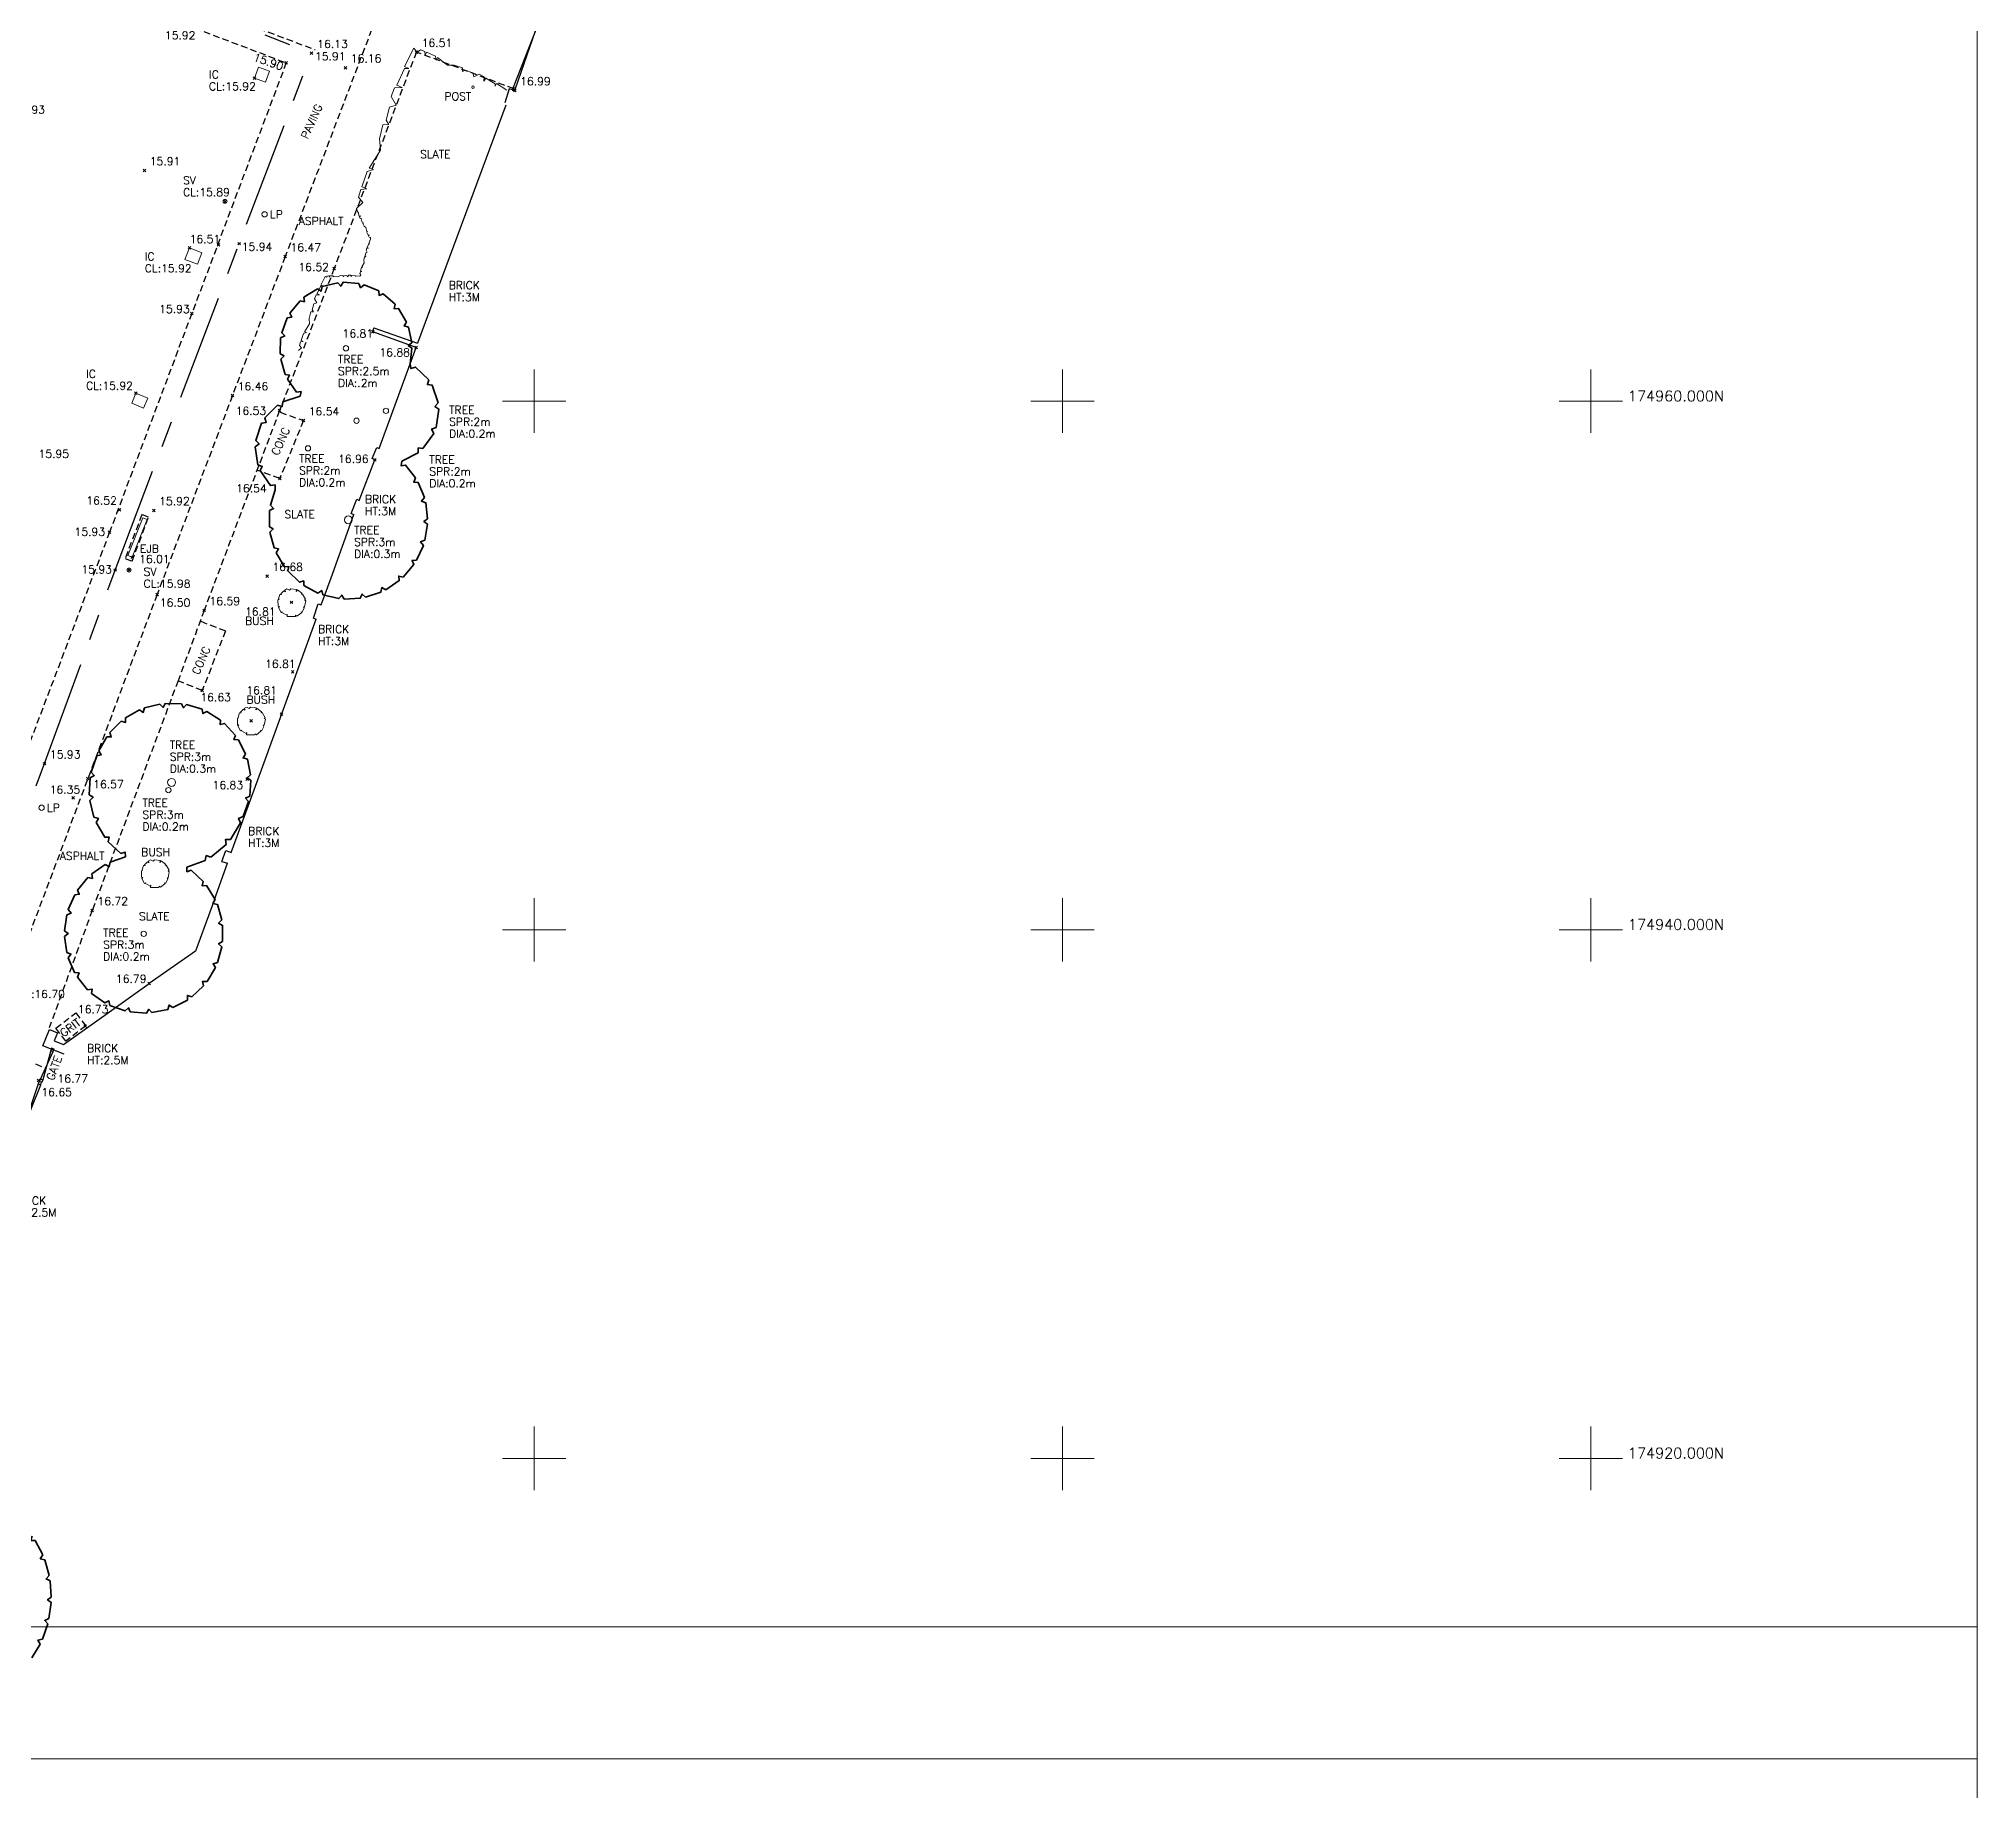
# Model space of a CAD drawing. Extents: x 521064 to 521635, y 174590 to 175241.
# Drawn here: x 521561.3 to 521634.6, y 174907.4 to 174973.7 of the extents above; entities that cross this region are included whole.
import ezdxf
from ezdxf.enums import TextEntityAlignment as Align

# ---------------------------------------------------------------- set-up
doc = ezdxf.new("R2010")
doc.units = 0
doc.header["$PDMODE"] = 3
doc.header["$PDSIZE"] = 0.05
doc.linetypes.add('Centre', pattern=[7, 4, -1, 1, -1])
doc.linetypes.add('HIDDEN', pattern=[0.375, 0.25, -0.125])
doc.layers.get('0').update_dxf_attribs({"linetype": 'CONTINUOUS', "lineweight": 18})
for name, color, linetype, lineweight in [('I031G_SURVEY-GRID', 7, 'CONTINUOUS', 18), ('I031T_SURVEY-GRID-TXT', 7, 'CONTINUOUS', 13), ('I901G_TITLE-SHEET', 7, 'CONTINUOUS', 18), ('I910T_TXT-GEN-S', 7, 'CONTINUOUS', 13), ('I923G_SURVEY-POINT', 7, 'CONTINUOUS', 18), ('I923T_SURVEY-LEVEL', 7, 'CONTINUOUS', 13), ('I941G_TREE', 72, 'CONTINUOUS', 18), ('I941G_TREE-VEG', 6, 'CONTINUOUS', 35), ('I941T_TREE-TXT', 82, 'CONTINUOUS', 13), ('I960G_COVER', 1, 'CONTINUOUS', 18), ('I960T_COVER-TXT', 1, 'CONTINUOUS', 13), ('I976G_ST-FURN', 220, 'CONTINUOUS', 18), ('I976T_ST-FURN-TXT', 220, 'CONTINUOUS', 13), ('I995G_VEGETATION', 102, 'CONTINUOUS', 18)]:
    doc.layers.add(name, color=color, linetype=linetype, lineweight=lineweight)
for name, color, linetype in [('I280G_BLDG-FRAME', 7, 'HIDDEN'), ('I940G_SURFACE', 200, 'HIDDEN'), ('I971G_FENCE', 5, 'Centre'), ('I972G_WALL', 10, 'CONTINUOUS'), ('I973G_GATE', 20, 'CONTINUOUS')]:
    doc.layers.add(name, color=color, linetype=linetype)
doc.styles.add('MONOTXT', font='simplex.shx')

# ---------------------------------------------------------------- blocks, each defined once
blk = doc.blocks.new('BUSH-C')
at = {"color": 0, "linetype": 'ByBlock'}
blk.add_polyline3d([(-0.225, 0.4, 0), (-0.26, 0.461, 0), (-0.177, 0.509, 0), (-0.074, 0.464, 0), (-0.023, 0.509, 0), (0.191, 0.483, 0), (0.175, 0.413, 0), (0.223, 0.467, 0), (0.39, 0.343, 0), (0.374, 0.304, 0), (0.415, 0.314, 0), (0.527, 0.115, 0), (0.489, 0.09, 0), (0.537, 0.055, 0), (0.489, -0.166, 0), (0.457, -0.166, 0), (0.482, -0.214, 0), (0.405, -0.368, 0), (0.357, -0.364, 0), (0.37, -0.393, 0), (0.201, -0.529, 0), (0.149, -0.491, 0), (0.144, -0.539, 0), (-0.171, -0.534, 0), (-0.164, -0.445, 0), (-0.184, -0.487, 0), (-0.368, -0.386, 0), (-0.358, -0.355, 0), (-0.398, -0.383, 0), (-0.499, -0.191, 0), (-0.461, -0.16, 0), (-0.513, -0.149, 0), (-0.52, 0.1, 0), (-0.475, 0.108, 0), (-0.495, 0.136, 0), (-0.441, 0.297, 0), (-0.38, 0.296, 0), (-0.407, 0.324, 0), (-0.294, 0.44, 0), (-0.226, 0.401, 0)], close=True, dxfattribs=at)
blk = doc.blocks.new('HEL Vegitation')
at = {"color": 0, "linetype": 'ByBlock'}
blk.add_polyline3d([(0, 0, 0), (0.0922, -0.0113, 0), (0.0935, 0.0101, 0), (0.0995, -0.0077, 0), (0.1821, -0.0154, 0), (0.1845, 0.0113, 0), (0.197, -0.0202, 0), (0.2387, -0.0214, 0), (0.2678, 0.0125, 0), (0.2868, -0.0125, 0), (0.3463, -0.0065, 0), (0.3601, 0.0113, 0), (0.3714, -0.0138, 0), (0.4361, -0.0065, 0), (0.4826, 0.015, 0), (0.5749, -0.0053, 0), (0.5749, 0.015, 0), (0.5927, -0.0089, 0), (0.6647, -0.0077, 0), (0.6659, 0.0166, 0), (0.6788, -0.0077, 0), (0.714, -0.0053, 0), (0.7306, 0.0202, 0), (0.7646, 0.0036, 0)], dxfattribs=at)

msp = doc.modelspace()

# ---------------------------------------------------------------- linework, layer by layer
at = {"layer": 'I031G_SURVEY-GRID'}
for p, q in [((521580, 174961.2), (521580, 174958.8)), ((521600, 174961.2), (521600, 174958.8)), ((521620, 174961.2), (521620, 174958.8)), ((521578.8, 174960), (521581.2, 174960)), ((521598.8, 174960), (521601.2, 174960)), ((521618.8, 174960), (521621.2, 174960)), ((521580, 174941.2), (521580, 174938.8)), ((521600, 174941.2), (521600, 174938.8)), ((521620, 174941.2), (521620, 174938.8)), ((521578.8, 174940), (521581.2, 174940)), ((521598.8, 174940), (521601.2, 174940)), ((521618.8, 174940), (521621.2, 174940)), ((521580, 174921.2), (521580, 174918.8)), ((521600, 174921.2), (521600, 174918.8)), ((521620, 174921.2), (521620, 174918.8)), ((521578.8, 174920), (521581.2, 174920)), ((521598.8, 174920), (521601.2, 174920)), ((521618.8, 174920), (521621.2, 174920))]:
    msp.add_line(p, q, dxfattribs=at)
at = {"layer": 'I280G_BLDG-FRAME'}
msp.add_polyline3d([(521561.899, 174936.274, 16.761), (521562.658, 174936.858, 16.756), (521563.035, 174936.368, 16.728), (521562.276, 174935.785, 16.733)], close=True, dxfattribs=at)
at = {"layer": 'I901G_TITLE-SHEET'}
for points in [[(521634.62, 174908.628), (521426.02, 174908.628), (521426.02, 175072.828), (521634.62, 175072.828)], [(521634.62, 174749.428), (521426.02, 174749.428), (521426.02, 174913.628), (521634.62, 174913.628)]]:
    msp.add_lwpolyline(points, close=True, dxfattribs=at)
at = {"layer": 'I923G_SURVEY-POINT'}
for p in [(521571.577, 174973.17, 15.914), (521575.545, 174973.211, 16.511), (521569.417, 174972.225, 15.92), (521570.619, 174972.807, 15.9), (521572.864, 174972.622, 16.161), (521579.272, 174971.76, 16.993), (521565.253, 174968.733, 15.906), (521568.306, 174967.565, 15.889), (521566.959, 174965.803, 15.916), (521568.055, 174965.916, 16.514), (521568.836, 174965.964, 15.943), (521570.581, 174965.473, 16.471), (521572.436, 174965.026, 16.525), (521567.045, 174963.322, 15.926), (521573.892, 174962.624, 16.809), (521575.536, 174962.036, 16.883), (521564.933, 174960.309, 15.917), (521568.582, 174960.215, 16.463), (521570.37, 174959.651, 16.527), (521571.271, 174959.268, 16.544), (521573.971, 174957.787, 16.961), (521570.377, 174957.081, 16.545), (521564.315, 174955.892, 16.515), (521565.61, 174955.869, 15.922), (521563.933, 174955.049, 15.927), (521564.793, 174954.095, 16.012), (521564.142, 174953.615, 15.929), (521564.67, 174953.613, 15.976), (521569.895, 174953.382, 16.681), (521565.73, 174952.683, 16.503), (521570.822, 174952.392, 16.81), (521567.515, 174952.089, 16.588), (521570.863, 174949.759, 16.814), (521567.44, 174949.051, 16.625), (521570.44, 174948.155, 17.626), (521569.293, 174947.911, 16.81), (521561.474, 174946.287, 15.932), (521563.113, 174945.731, 16.566), (521569.142, 174945.695, 16.831), (521562.553, 174944.999, 16.349), (521563.275, 174940.734, 16.717), (521565.436, 174937.969, 16.787), (521563.01, 174936.349, 16.728), (521561.246, 174934.301, 16.772)]:
    msp.add_point(p, dxfattribs=at)
at = {"layer": 'I940G_SURFACE'}
for p, q in [((521567.149, 174974.122, 15.919), (521570.619, 174972.807, 15.9)), ((521570.619, 174972.807, 15.9), (521567.045, 174963.322, 15.926)), ((521567.045, 174963.322, 15.926), (521563.933, 174955.049, 15.927)), ((521563.933, 174955.049, 15.927), (521560.226, 174945.276, 15.915))]:
    msp.add_line(p, q, dxfattribs=at)
for points in [[(521526.49, 174950.983, 15.903), (521529.307, 174958.464, 15.907), (521533.141, 174968.66, 15.906), (521536.424, 174977.344, 15.907), (521539.469, 174985.469, 15.886), (521545.908, 174983.021, 15.922), (521565.013, 174975.82, 15.917), (521571.716, 174973.305, 15.91)], [(521573.982, 174974.407, 16.512), (521570.581, 174965.473, 16.471), (521568.582, 174960.215, 16.463), (521565.73, 174952.683, 16.503), (521559.755, 174936.8, 16.725)], [(521579.243, 174971.823, 16.966), (521575.545, 174973.211, 16.511), (521572.436, 174965.026, 16.525), (521570.37, 174959.651, 16.527), (521567.515, 174952.089, 16.588), (521566.526, 174949.426, 16.621), (521563.275, 174940.734, 16.717), (521561.647, 174936.292, 16.796)], [(521570.387, 174959.59, 16.529), (521571.271, 174959.268, 16.544), (521570.377, 174957.081, 16.545), (521569.543, 174957.385, 16.538)], [(521567.384, 174951.673, 16.588), (521568.318, 174951.311, 16.608), (521567.44, 174949.051, 16.625), (521566.526, 174949.426, 16.621)], [(521561.13, 174934.924, 16.766), (521561.51, 174934.773, 16.772)]]:
    msp.add_polyline3d(points, dxfattribs=at)
msp.add_polyline3d([(521564.519, 174954.045, 16.015), (521564.784, 174953.95, 16.01), (521565.412, 174955.62, 16.019), (521565.16, 174955.712, 16.015)], close=True, dxfattribs=at)
at = {"layer": 'I941G_TREE'}
for centre, radius in [((521572.878, 174962.004), 0.1), ((521573.28, 174959.263), 0.1), ((521574.394, 174959.638), 0.1), ((521571.443, 174958.219), 0.1), ((521572.97, 174955.513), 0.15), ((521566.161, 174945.286), 0.1), ((521566.282, 174945.576), 0.15), ((521565.227, 174939.848), 0.1)]:
    msp.add_circle(centre, radius, dxfattribs=at)
at = {"layer": 'I941G_TREE-VEG'}
for points in [[(521571.799, 174964.259), (521571.291, 174963.935), (521571.308, 174963.765), (521571.141, 174963.801)], [(521572.568, 174964.484), (521571.984, 174964.338), (521571.946, 174964.172), (521571.799, 174964.259)], [(521573.369, 174964.455), (521572.769, 174964.501), (521572.68, 174964.355), (521572.568, 174964.484)], [(521574.12, 174964.173), (521573.565, 174964.407), (521573.435, 174964.297), (521573.369, 174964.455)], [(521574.743, 174963.669), (521574.29, 174964.067), (521574.132, 174964.003), (521574.12, 174964.173)], [(521571.141, 174963.801), (521570.761, 174963.334), (521570.831, 174963.178), (521570.661, 174963.159)], [(521575.174, 174962.993), (521574.871, 174963.514), (521574.7, 174963.504), (521574.743, 174963.669)], [(521570.661, 174963.159), (521570.449, 174962.595), (521570.565, 174962.47), (521570.409, 174962.398)], [(521575.369, 174962.216), (521575.246, 174962.805), (521575.081, 174962.85), (521575.174, 174962.993)], [(521570.409, 174962.398), (521570.387, 174961.796), (521570.536, 174961.713), (521570.411, 174961.597)], [(521575.308, 174961.416), (521575.378, 174962.015), (521575.236, 174962.109), (521575.369, 174962.216)], [(521570.411, 174961.597), (521570.58, 174961.019), (521570.748, 174960.987), (521570.667, 174960.837)], [(521576.018, 174960.805), (521575.511, 174961.296), (521575.34, 174961.239), (521575.308, 174961.416)], [(521570.667, 174960.837), (521571.01, 174960.342), (521571.179, 174960.365), (521571.15, 174960.197)], [(521576.371, 174959.938), (521576.144, 174960.606), (521575.965, 174960.632), (521576.018, 174960.805)], [(521570.295, 174959.857), (521569.805, 174959.367), (521569.86, 174959.196), (521569.683, 174959.169)], [(521571.15, 174960.197), (521570.492, 174959.979), (521570.465, 174959.801), (521570.295, 174959.857)], [(521576.291, 174959.005), (521576.392, 174959.703), (521576.246, 174959.808), (521576.371, 174959.938)], [(521569.683, 174959.169), (521569.464, 174958.512), (521569.59, 174958.384), (521569.444, 174958.281)], [(521575.795, 174958.211), (521576.203, 174958.786), (521576.12, 174958.946), (521576.291, 174959.005)], [(521569.444, 174958.281), (521569.542, 174957.595), (521569.712, 174957.537), (521569.627, 174957.379)], [(521575.514, 174957.103), (521575.138, 174957.586), (521574.968, 174957.559), (521574.991, 174957.729)], [(521574.991, 174957.729), (521575.617, 174958.055), (521575.616, 174958.236), (521575.795, 174958.211)], [(521569.627, 174957.379), (521570.023, 174956.81), (521570.2, 174956.834), (521570.195, 174956.655)], [(521575.848, 174956.359), (521575.616, 174956.926), (521575.445, 174956.945), (521575.514, 174957.103)], [(521570.195, 174956.655), (521570.021, 174956.068), (521570.143, 174955.946), (521569.99, 174955.866)], [(521575.969, 174955.552), (521575.899, 174956.161), (521575.739, 174956.225), (521575.848, 174956.359)], [(521569.99, 174955.866), (521569.981, 174955.253), (521570.13, 174955.168), (521570.005, 174955.05)], [(521575.869, 174954.743), (521575.965, 174955.348), (521575.829, 174955.453), (521575.969, 174955.552)], [(521570.005, 174955.05), (521570.161, 174954.458), (521570.328, 174954.416), (521570.24, 174954.269)], [(521575.555, 174953.99), (521575.81, 174954.547), (521575.707, 174954.685), (521575.869, 174954.743)], [(521570.24, 174954.269), (521570.549, 174953.74), (521570.721, 174953.745), (521570.676, 174953.58)], [(521575.049, 174953.35), (521575.445, 174953.818), (521575.383, 174953.978), (521575.555, 174953.99)], [(521570.676, 174953.58), (521571.116, 174953.154), (521571.28, 174953.205), (521571.281, 174953.033)], [(521574.39, 174952.87), (521574.897, 174953.214), (521574.88, 174953.385), (521575.049, 174953.35)], [(521571.281, 174953.033), (521571.82, 174952.742), (521571.964, 174952.835), (521572.011, 174952.67)], [(521572.011, 174952.67), (521572.609, 174952.535), (521572.723, 174952.664), (521572.813, 174952.517)], [(521572.813, 174952.517), (521573.424, 174952.548), (521573.499, 174952.702), (521573.625, 174952.586)], [(521573.625, 174952.586), (521574.206, 174952.78), (521574.237, 174952.949), (521574.39, 174952.87)], [(521565.065, 174948.318), (521564.537, 174948.017), (521564.541, 174947.845), (521564.376, 174947.893)], [(521565.842, 174948.544), (521565.253, 174948.394), (521565.211, 174948.228), (521565.065, 174948.318)], [(521566.651, 174948.553), (521566.043, 174948.567), (521565.958, 174948.418), (521565.842, 174948.544)], [(521567.433, 174948.346), (521566.851, 174948.522), (521566.729, 174948.401), (521566.651, 174948.553)], [(521568.131, 174947.938), (521567.618, 174948.262), (521567.468, 174948.179), (521567.433, 174948.346)], [(521563.826, 174947.3), (521563.529, 174946.77), (521563.621, 174946.625), (521563.455, 174946.581)], [(521564.376, 174947.893), (521563.948, 174947.462), (521563.998, 174947.297), (521563.826, 174947.3)], [(521568.695, 174947.358), (521568.287, 174947.808), (521568.12, 174947.767), (521568.131, 174947.938)], [(521569.084, 174946.648), (521568.81, 174947.191), (521568.639, 174947.196), (521568.695, 174947.358)], [(521563.455, 174946.581), (521563.24, 174945.969), (521563.355, 174945.837), (521563.199, 174945.757)], [(521569.268, 174945.86), (521569.15, 174946.456), (521568.986, 174946.507), (521569.084, 174946.648)], [(521569.236, 174945.052), (521569.281, 174945.658), (521569.136, 174945.751), (521569.268, 174945.86)], [(521563.199, 174945.757), (521563.167, 174945.11), (521563.314, 174945.015), (521563.187, 174944.894)], [(521563.187, 174944.894), (521563.341, 174944.265), (521563.509, 174944.216), (521563.422, 174944.064)], [(521568.988, 174944.282), (521569.193, 174944.854), (521569.079, 174944.982), (521569.236, 174945.052)], [(521563.422, 174944.064), (521563.748, 174943.504), (521563.924, 174943.505), (521563.883, 174943.335)], [(521568.506, 174943.415), (521568.895, 174944.051), (521568.814, 174944.218), (521568.988, 174944.282)], [(521563.883, 174943.335), (521564.355, 174942.891), (521564.523, 174942.942), (521564.533, 174942.767)], [(521567.769, 174942.753), (521568.343, 174943.227), (521568.321, 174943.412), (521568.506, 174943.415)], [(521563.769, 174942.471), (521563.265, 174942.118), (521563.284, 174941.947), (521563.115, 174941.979)], [(521564.533, 174942.767), (521563.952, 174942.564), (521563.924, 174942.394), (521563.769, 174942.471)], [(521566.856, 174942.368), (521567.553, 174942.629), (521567.592, 174942.81), (521567.769, 174942.753)], [(521567.476, 174941.834), (521567.024, 174942.251), (521566.861, 174942.196), (521566.856, 174942.368)], [(521563.115, 174941.979), (521562.725, 174941.503), (521562.789, 174941.344), (521562.617, 174941.328)], [(521567.929, 174941.152), (521567.607, 174941.675), (521567.435, 174941.667), (521567.476, 174941.834)], [(521562.617, 174941.328), (521562.37, 174940.765), (521562.475, 174940.629), (521562.314, 174940.568)], [(521568.181, 174940.372), (521568.012, 174940.964), (521567.844, 174941.002), (521567.929, 174941.152)], [(521562.314, 174940.568), (521562.229, 174939.959), (521562.367, 174939.856), (521562.228, 174939.753)], [(521568.212, 174939.554), (521568.21, 174940.169), (521568.058, 174940.251), (521568.181, 174940.372)], [(521562.228, 174939.753), (521562.311, 174939.144), (521562.471, 174939.082), (521562.366, 174938.946)], [(521568.022, 174938.758), (521568.185, 174939.351), (521568.062, 174939.471), (521568.212, 174939.554)], [(521562.366, 174938.946), (521562.61, 174938.382), (521562.781, 174938.366), (521562.716, 174938.206)], [(521567.623, 174938.043), (521567.941, 174938.569), (521567.854, 174938.718), (521568.022, 174938.758)], [(521562.716, 174938.206), (521563.104, 174937.729), (521563.273, 174937.76), (521563.254, 174937.589)], [(521567.045, 174937.462), (521567.494, 174937.883), (521567.451, 174938.05), (521567.623, 174938.043)], [(521563.254, 174937.589), (521563.756, 174937.234), (521563.911, 174937.309), (521563.938, 174937.139)], [(521563.938, 174937.139), (521564.518, 174936.933), (521564.646, 174937.048), (521564.719, 174936.892)], [(521565.537, 174936.865), (521566.139, 174936.99), (521566.189, 174937.155), (521566.332, 174937.06)], [(521566.332, 174937.06), (521566.878, 174937.344), (521566.882, 174937.516), (521567.045, 174937.462)], [(521564.719, 174936.892), (521565.332, 174936.85), (521565.425, 174936.995), (521565.537, 174936.865)], [(521561.402, 174916.346), (521561.116, 174916.89), (521560.944, 174916.898), (521561.003, 174917.06)], [(521561.646, 174915.565), (521561.478, 174916.156), (521561.311, 174916.199), (521561.402, 174916.346)], [(521561.727, 174914.751), (521561.682, 174915.363), (521561.528, 174915.44), (521561.646, 174915.565)], [(521561.64, 174913.937), (521561.721, 174914.546), (521561.585, 174914.653), (521561.727, 174914.751)], [(521561.39, 174913.158), (521561.593, 174913.738), (521561.482, 174913.87), (521561.64, 174913.937)], [(521560.986, 174912.447), (521561.303, 174912.973), (521561.221, 174913.125), (521561.39, 174913.158)]]:
    msp.add_lwpolyline(points, dxfattribs=at)
at = {"layer": 'I960G_COVER'}
for points in [[(521569.417, 174972.225, 15.92), (521569.831, 174972.075, 15.917), (521569.983, 174972.492, 15.92), (521569.569, 174972.643, 15.922)], [(521566.959, 174965.803, 15.916), (521566.788, 174965.364, 15.907), (521567.258, 174965.182, 15.904), (521567.428, 174965.621, 15.912)], [(521564.933, 174960.309, 15.917), (521565.381, 174960.123, 15.911), (521565.221, 174959.737, 15.913), (521564.773, 174959.922, 15.919)]]:
    msp.add_polyline3d(points, close=True, dxfattribs=at)
for centre in [(521568.306, 174967.565, 15.889), (521564.67, 174953.613, 15.976)]:
    msp.add_circle(centre, 0.075, dxfattribs=at)
at = {"layer": 'I971G_FENCE'}
for points in [[(521556.976, 174978.696, 15.924), (521565.158, 174975.695, 15.923), (521571.577, 174973.17, 15.914)], [(521558.682, 174938.895, 15.956), (521561.474, 174946.287, 15.932), (521561.474, 174946.287, 15.932), (521564.142, 174953.615, 15.929), (521571.576, 174973.171, 15.952)]]:
    msp.add_polyline3d(points, dxfattribs=at)
at = {"layer": 'I972G_WALL'}
for p, q in [((521573.075, 174955.753, 16.96), (521573.296, 174956.294, 16.96)), ((521573.296, 174956.294, 16.96), (521573.382, 174956.251, 16.96)), ((521572.315, 174953.315, 16.96), (521573.181, 174955.715, 16.96)), ((521573.075, 174955.753, 16.96), (521573.181, 174955.715, 16.96)), ((521571.945, 174952.295, 16.9), (521572.315, 174953.315, 16.96)), ((521569.683, 174946.05, 16.83), (521571.748, 174951.751, 16.9)), ((521571.647, 174951.787, 16.9), (521571.833, 174952.336, 16.9)), ((521571.647, 174951.787, 16.9), (521571.748, 174951.751, 16.9)), ((521571.833, 174952.336, 16.9), (521571.945, 174952.295, 16.9)), ((521562.191, 174935.655, 16.73), (521563.929, 174936.896, 16.73)), ((521561.412, 174935.606, 16.77), (521561.659, 174936.226, 16.77)), ((521562.212, 174935.292, 16.77), (521561.412, 174935.606, 16.77)), ((521561.659, 174936.226, 16.77), (521561.966, 174936.101, 16.77)), ((521561.966, 174936.101, 16.77), (521561.842, 174935.798, 16.77)), ((521561.842, 174935.798, 16.77), (521562.191, 174935.655, 16.73))]:
    msp.add_line(p, q, dxfattribs=at)
for points in [[(521579.272, 174971.76, 16.993), (521579.059, 174971.824, 16.96), (521578.887, 174971.292, 16.901)], [(521578.937, 174971.21, 16.94), (521575.591, 174962.201, 17.472)], [(521574.134, 174958.218, 16.957), (521575.536, 174962.036, 16.883), (521573.892, 174962.624, 16.809), (521573.933, 174962.774, 16.748)], [(521573.933, 174962.774, 16.748), (521575.591, 174962.201, 17.472)], [(521573.382, 174956.251, 16.96), (521573.971, 174957.787, 16.961), (521573.876, 174957.831, 16.965), (521574.053, 174958.247, 16.943)], [(521574.053, 174958.247, 16.943), (521574.134, 174958.218, 16.957)], [(521568.183, 174942.59, 16.726), (521568.333, 174942.998, 16.799), (521568.538, 174942.921, 16.832), (521569.683, 174946.05, 16.83)], [(521567.909, 174941.153, 16.801), (521568.393, 174942.516, 16.596)], [(521568.183, 174942.59, 16.726), (521568.393, 174942.516, 16.596)], [(521567.909, 174941.153, 16.801), (521567.182, 174939.189, 16.909), (521565.436, 174937.969, 16.787)], [(521563.929, 174936.896, 16.73), (521565.436, 174937.969, 16.787)]]:
    msp.add_polyline3d(points, dxfattribs=at)
at = {"layer": 'I973G_GATE'}
for points, elevation in [([(521579.301, 174971.834), (521579.208, 174971.869), (521579.173, 174971.775), (521579.267, 174971.741), (521579.301, 174971.834), (521580.928, 174976.538), (521580.963, 174976.632), (521581.057, 174976.598), (521581.022, 174976.504), (521580.928, 174976.538), (521581.022, 174976.504), (521579.208, 174971.869)], 16.946), ([(521561.706, 174935.428), (521561.8, 174935.394), (521561.834, 174935.488), (521561.74, 174935.522), (521561.706, 174935.428), (521561.407, 174934.32), (521561.373, 174934.226), (521561.279, 174934.26), (521561.314, 174934.354), (521561.407, 174934.32), (521561.314, 174934.354), (521561.8, 174935.394)], 16.772), ([(521561.232, 174934.171), (521561.326, 174934.137), (521561.36, 174934.23), (521561.267, 174934.265), (521561.232, 174934.171), (521560.068, 174930.718), (521560.033, 174930.624), (521559.94, 174930.658), (521559.974, 174930.752), (521560.068, 174930.718), (521559.974, 174930.752), (521561.326, 174934.137)], 16.708)]:
    msp.add_lwpolyline(points, dxfattribs=dict(at, elevation=elevation))
at = {"layer": 'I976G_ST-FURN'}
msp.add_polyline3d([(521564.793, 174954.095, 16.012), (521565.353, 174955.522, 16.015), (521565.187, 174955.587, 16.017), (521564.627, 174954.16, 16.014)], close=True, dxfattribs=at)
for centre, radius in [((521577.688, 174971.885, 16.833), 0.05), ((521569.801, 174967.074, 15.956), 0.1), ((521561.362, 174944.62, 15.911), 0.1)]:
    msp.add_circle(centre, radius, dxfattribs=at)

# ---------------------------------------------------------------- block references
at = {"layer": 'I995G_VEGETATION', "linetype": 'Continuous'}
for p, xscale, yscale, zscale, rotation in [((521575.448, 174973.362, 16.528), 8.42364875638003, 8.42364875638003, 8.42364875638003, 250.1102434646822), ((521578.975, 174971.773, 16.891), 5.059780758533232, 5.059780758533232, 5.059780758533232, 155.4659799722505), ((521573.285, 174967.295, 16.524), 1.662021673028749, 1.662021673028749, 1.662021673028749, 294.1661246837254), ((521573.811, 174966.138, 16.587), 1.914321779415859, 1.914321779415859, 1.914321779415859, 253.3821442713991), ((521572.088, 174964.721, 16.524), 3.892505841230137, 3.892505841230137, 3.892505841230137, 250.100691458329), ((521573.399, 174964.734, 16.533), 1.714162631406733, 1.714162631406733, 1.714162631406733, 180.2779536006923)]:
    msp.add_blockref('HEL Vegitation', p, dxfattribs=dict(at, xscale=xscale, yscale=yscale, zscale=zscale, rotation=rotation))
for p in [(521570.822, 174952.392, 16.81), (521569.293, 174947.911, 16.81), (521565.658, 174942.137, 16.937)]:
    msp.add_blockref('BUSH-C', p, dxfattribs=at)

# ---------------------------------------------------------------- texts
at = {"layer": 'I031T_SURVEY-GRID-TXT', "style": 'MONOTXT'}
for s, p in [('174960.000N', (521621.4, 174960)), ('174940.000N', (521621.4, 174940)), ('174920.000N', (521621.4, 174920))]:
    msp.add_text(s, height=0.4, dxfattribs=at).set_placement(p)
at = {"layer": 'I910T_TXT-GEN-S', "style": 'MONOTXT'}
for s, rotation, p in [('PAVING', 65.83337, (521571.435, 174969.896)), ('CONC', 65.83337, (521570.317, 174957.92)), ('CONC', 65.83337, (521567.311, 174949.626)), ('GRIT', 35.78, (521562.191, 174935.929))]:
    msp.add_text(s, height=0.3, rotation=rotation, dxfattribs=at).set_placement(p)
for s, p in [('SLATE', (521575.683, 174969.198)), ('ASPHALT', (521571.092, 174966.672)), ('BRICK', (521576.767, 174964.242)), ('HT:3M', (521576.767, 174963.792)), ('BRICK', (521573.598, 174956.144)), ('SLATE', (521570.55, 174955.574)), ('HT:3M', (521573.598, 174955.694)), ('BUSH', (521569.06, 174951.541)), ('BRICK', (521571.822, 174951.226)), ('HT:3M', (521571.822, 174950.776)), ('BUSH', (521569.11, 174948.559)), ('BRICK', (521569.18, 174943.587)), ('ASPHALT', (521562.048, 174942.647)), ('BUSH', (521565.131, 174942.789)), ('HT:3M', (521569.18, 174943.137)), ('SLATE', (521565.045, 174940.361)), ('BRICK', (521563.082, 174935.37)), ('HT:2.5M', (521563.082, 174934.92)), ('BRICK', (521560.352, 174929.603)), ('HT:2.5M', (521560.352, 174929.153))]:
    msp.add_text(s, height=0.3, dxfattribs=at).set_placement(p)
msp.add_text('GATE', height=0.3, rotation=69.931, dxfattribs=at).set_placement((521561.837, 174934.768), align=Align.MIDDLE)
at = {"layer": 'I923T_SURVEY-LEVEL', "style": 'MONOTXT'}
for s, p in [('15.92', (521566.026, 174973.697, 15.919)), ('16.51', (521575.745, 174973.411, 16.511)), ('15.91', (521571.706, 174972.902, 15.914)), ('16.13', (521571.794, 174973.368, 16.125)), ('16.16', (521573.064, 174972.822, 16.161)), ('16.99', (521579.472, 174971.96, 16.993)), ('CL:15.92', (521567.695, 174971.765, 15.92)), ('15.93', (521560.33, 174970.884, 15.928)), ('15.91', (521565.453, 174968.933, 15.906)), ('CL:15.89', (521566.712, 174967.761, 15.889)), ('16.51', (521566.963, 174965.987, 16.514)), ('15.94', (521568.936, 174965.698, 15.943)), ('16.47', (521570.781, 174965.673, 16.471)), ('CL:15.92', (521565.264, 174964.88, 15.916)), ('16.52', (521571.081, 174964.929, 16.525)), ('15.93', (521565.81, 174963.34, 15.926)), ('16.81', (521572.752, 174962.415, 16.809)), ('16.88', (521574.147, 174961.698, 16.883)), ('CL:15.92', (521563.043, 174960.437, 15.917)), ('16.46', (521568.782, 174960.415, 16.463)), ('16.53', (521568.705, 174959.488, 16.527)), ('16.54', (521571.471, 174959.468, 16.544)), ('15.95', (521561.244, 174957.861, 15.949)), ('16.96', (521572.582, 174957.67, 16.961)), ('16.54', (521568.724, 174956.555, 16.545)), ('16.52', (521563.052, 174956.092, 16.515)), ('15.92', (521565.81, 174956.069, 15.922)), ('15.93', (521562.607, 174954.911, 15.927)), ('16.01', (521565.052, 174953.879, 16.012)), ('16.68', (521570.095, 174953.582, 16.681)), ('15.93', (521562.867, 174953.487, 15.929)), ('CL:15.98', (521565.222, 174952.947, 15.976)), ('16.50', (521565.834, 174952.232, 16.503)), ('16.59', (521567.715, 174952.289, 16.588)), ('16.81', (521569.06, 174951.891, 16.81)), ('16.81', (521569.82, 174949.913, 16.814)), ('16.63', (521567.37, 174948.652, 16.625)), ('16.81', (521569.11, 174948.909, 16.81)), ('15.93', (521561.674, 174946.487, 15.932)), ('16.35', (521561.665, 174945.152, 16.349)), ('16.57', (521563.313, 174945.358, 16.566)), ('16.83', (521567.831, 174945.326, 16.831)), ('16.72', (521563.475, 174940.934, 16.717)), ('16.79', (521564.172, 174937.996, 16.787)), ('CL:16.70', (521560.472, 174937.42, 16.7)), ('16.73', (521562.733, 174936.843, 16.728)), ('16.77', (521561.962, 174934.22, 16.772)), ('16.65', (521561.352, 174933.707, 16.653))]:
    msp.add_text(s, height=0.3, dxfattribs=at).set_placement(p)
msp.add_text('15.90', height=0.3, rotation=340.65153, dxfattribs=at).set_placement((521569.354, 174972.895, 15.9))
at = {"layer": 'I941T_TREE-TXT', "style": 'MONOTXT'}
for s, p in [('TREE', (521572.576, 174961.441)), ('SPR:2.5m', (521572.576, 174960.991)), ('DIA:.2m', (521572.576, 174960.541)), ('TREE', (521576.783, 174959.525)), ('SPR:2m', (521576.783, 174959.075)), ('DIA:0.2m', (521576.783, 174958.625)), ('TREE', (521571.103, 174957.681)), ('TREE', (521576.033, 174957.644)), ('SPR:2m', (521571.103, 174957.231)), ('DIA:0.2m', (521571.103, 174956.781)), ('SPR:2m', (521576.033, 174957.194)), ('DIA:0.2m', (521576.033, 174956.744)), ('TREE', (521573.185, 174954.973)), ('SPR:3m', (521573.185, 174954.523)), ('DIA:0.3m', (521573.185, 174954.073)), ('TREE', (521566.212, 174946.848)), ('SPR:3m', (521566.212, 174946.398)), ('DIA:0.3m', (521566.212, 174945.948)), ('TREE', (521565.176, 174944.655)), ('SPR:3m', (521565.176, 174944.205)), ('DIA:0.2m', (521565.176, 174943.755)), ('TREE', (521563.691, 174939.739)), ('SPR:3m', (521563.691, 174939.289)), ('DIA:0.2m', (521563.691, 174938.839))]:
    msp.add_text(s, height=0.3, dxfattribs=at).set_placement(p)
at = {"layer": 'I960T_COVER-TXT', "style": 'MONOTXT'}
for s, p in [('IC', (521567.695, 174972.215)), ('SV', (521566.712, 174968.211)), ('IC', (521565.264, 174965.33)), ('IC', (521563.043, 174960.887)), ('SV', (521565.222, 174953.397))]:
    msp.add_text(s, height=0.3, dxfattribs=at).set_placement(p)
at = {"layer": 'I976T_ST-FURN-TXT', "style": 'MONOTXT'}
for s, p in [('POST', (521576.609, 174971.386)), ('LP', (521570.001, 174966.924)), ('EJB', (521565.082, 174954.273)), ('LP', (521561.562, 174944.47))]:
    msp.add_text(s, height=0.3, dxfattribs=at).set_placement(p)

doc.saveas('drawing.dxf')
